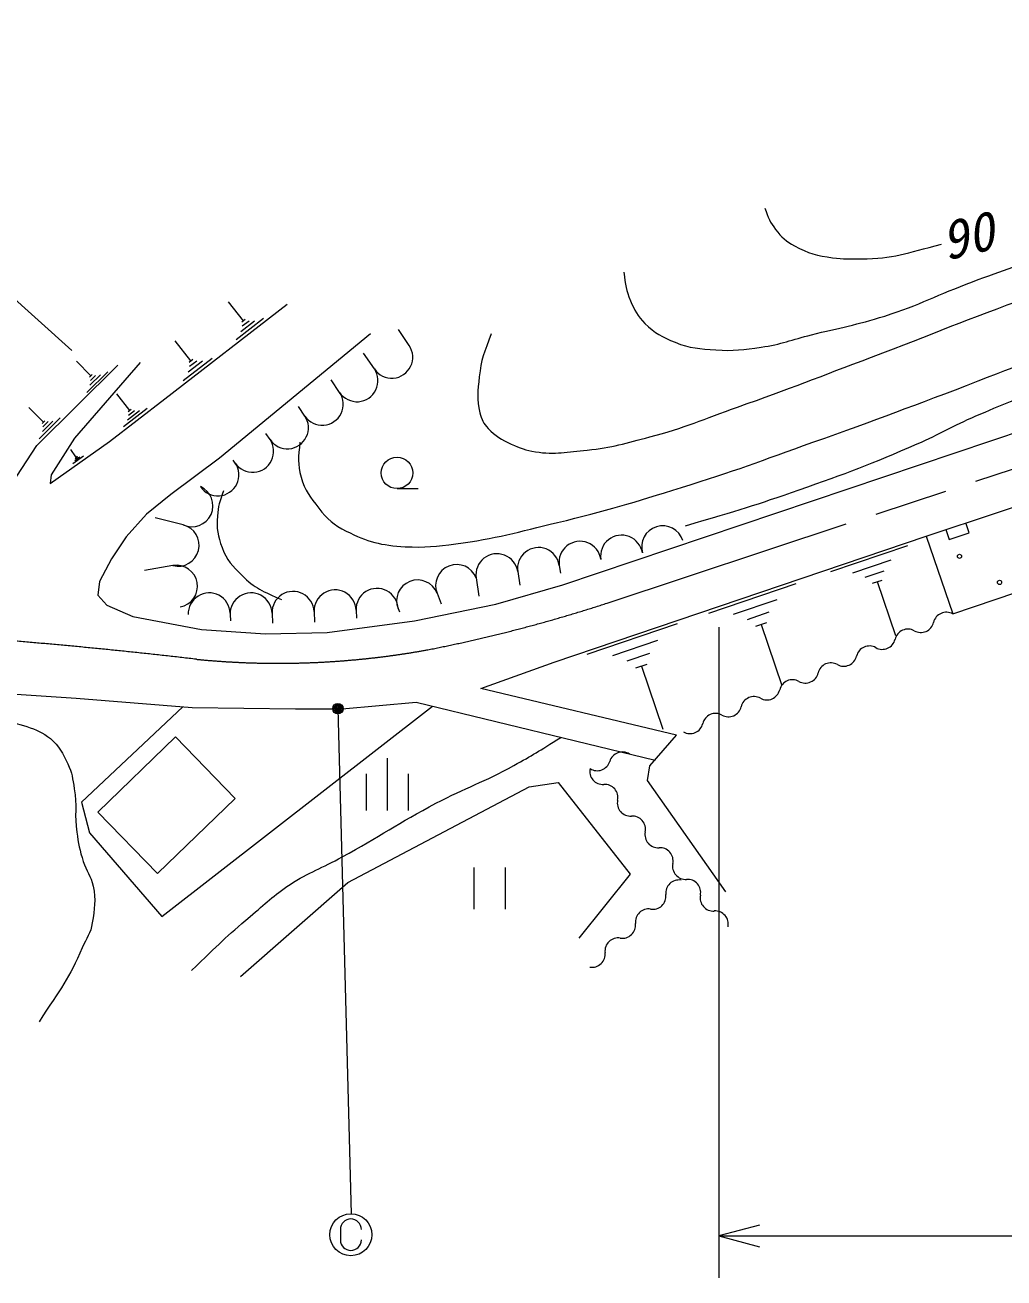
# Model space of a CAD drawing. Units: millimetres at full size, sheet at 1:1000; details may follow other scales. Extents: x 40000 to 680000, y 20000 to 380000.
# Drawn here: x 411464 to 458075, y 272163 to 331853 of the extents above; entities that cross this region are included whole.
import ezdxf
from ezdxf.enums import TextEntityAlignment as Align

# ---------------------------------------------------------------- set-up
doc = ezdxf.new("R2010")
doc.units = ezdxf.units.MM
doc.header["$LTSCALE"] = 1000
doc.header["$PDMODE"] = 32
doc.header["$PDSIZE"] = 500
doc.linetypes.add('CHAIN', pattern=[18.5, 12, -1.5, 3.5, -1.5])
doc.layers.add('M-BGD', color=7, linetype='Continuous', lineweight=13)
doc.layers.add('M-BMK', color=2, linetype='CHAIN', lineweight=13)
doc.styles.add('ＭＳ ゴシック', font='')
doc.styles.get('ＭＳ ゴシック').set_extended_font_data('MS Gothic')

msp = doc.modelspace()

# ---------------------------------------------------------------- linework, layer by layer
at = {"layer": 'M-BGD'}
for p, q in [((421865, 317758), (421159, 318670)), ((422820, 317871), (421517, 316862)), ((422393, 317749), (421742, 317244)), ((421947, 317821), (421784, 317694)), ((422129, 317753), (421803, 317501)), ((429754, 316590), (429242, 317347)), ((419360, 315851), (418614, 316813)), ((414601, 315140), (413907, 315840)), ((420367, 315971), (418992, 314905)), ((419916, 315842), (419229, 315309)), ((419446, 315917), (419274, 315784)), ((419638, 315846), (419294, 315580)), ((428098, 315468), (427585, 316226)), ((415399, 315336), (414399, 314344)), ((414664, 315202), (414539, 315078)), ((415049, 315188), (414549, 314692)), ((414825, 315164), (414575, 314916)), ((426442, 314347), (426034, 314950)), ((416449, 313482), (415835, 314276)), ((412341, 312937), (411646, 313638)), ((417279, 313580), (416144, 312704)), ((416908, 313474), (416340, 313036)), ((416520, 313537), (416378, 313428)), ((416678, 313478), (416395, 313259)), ((424786, 313226), (424483, 313674)), ((413138, 313133), (412138, 312141)), ((412403, 312999), (412278, 312875)), ((412789, 312985), (412289, 312489)), ((412565, 312961), (412315, 312713)), ((423129, 312105), (422931, 312398)), ((413884, 311282), (413638, 311631)), ((414240, 311308), (413741, 310956)), ((414080, 311270), (413830, 311094)), ((413916, 311304), (413853, 311260)), ((413982, 311276), (413857, 311188)), ((421473, 310984), (421380, 311122)), ((429176, 309767), (430176, 309767)), ((418997, 308039), (417661, 308380)), ((456423, 307665), (456265, 308139)), ((455316, 307825), (455473, 307350)), ((455473, 307350), (456423, 307665)), ((449834, 305814), (453505, 307060)), ((438879, 306405), (438881, 306394)), ((450877, 305758), (452712, 306381)), ((418503, 306101), (417145, 305863)), ((434923, 305813), (435019, 305172)), ((436901, 306109), (436956, 305746)), ((451460, 305547), (452378, 305858)), ((432945, 305517), (433076, 304645)), ((444022, 303842), (448174, 305250)), ((451814, 305258), (452273, 305413)), ((452044, 305336), (452916, 302766)), ((431085, 304784), (431284, 304278)), ((445200, 303779), (447276, 304483)), ((423228, 303837), (423245, 303362)), ((425226, 303908), (425244, 303402)), ((427225, 303979), (427239, 303602)), ((429224, 304051), (429287, 303890)), ((445860, 303540), (446898, 303892)), ((421229, 303765), (421240, 303467)), ((438231, 301877), (442528, 303335)), ((446261, 303212), (446780, 303388)), ((446520, 303300), (447506, 300394)), ((444501, 303163), (444501, 272163)), ((439451, 301812), (441600, 302541)), ((440134, 301564), (441208, 301929)), ((440548, 301225), (441086, 301408)), ((440817, 301317), (441838, 298308)), ((426362, 299283), (426996, 275223)), ((428729, 294434), (428729, 296934)), ((427729, 294434), (427729, 296184)), ((429729, 294434), (429729, 296184)), ((432835, 291725), (432835, 289725)), ((434335, 289725), (434335, 291725)), ((446433, 274680), (444501, 274163)), ((426477, 274473), (426477, 273973)), ((444501, 274163), (501005, 274163)), ((444501, 274163), (446433, 273645))]:
    msp.add_line(p, q, dxfattribs=at)
for points in [[(385282, 316527), (387394, 319262), (389870, 321368), (393462, 323266), (401635, 326280), (408869, 320687), (413699, 316352)], [(383683, 320497), (378100, 309927), (377815, 308940), (377410, 307061), (377422, 306038), (377684, 305859), (407945, 305880), (409866, 308536), (412019, 311820), (415874, 315643)], [(416943, 315780), (413813, 312167), (412712, 310432), (412666, 310012), (415488, 312007), (418119, 314039), (423944, 318553)], [(427920, 317146), (420719, 311222), (418398, 309491), (417246, 308557), (416282, 307465), (415581, 306418), (415007, 305337), (414922, 304684), (415357, 304219), (416588, 303681), (419863, 303062), (422911, 302855), (425853, 302915), (430005, 303471), (433874, 304261), (437067, 305189), (462548, 313759)], [(454367, 307510), (468144, 312077), (472343, 313409), (473719, 313813), (475851, 314214), (479049, 314564), (481907, 314695), (484667, 314509), (487822, 313824)], [(454367, 307510), (455639, 303797), (472795, 309618), (475028, 310155), (478059, 310836), (480553, 311010), (483952, 311121), (487468, 310927), (487822, 313824)], [(442477, 298026), (433160, 300243), (436660, 301502), (454367, 307510)], [(381581, 283557), (388624, 286357), (391953, 288349), (393640, 289648), (394938, 290999), (396146, 292879), (396560, 294180), (396662, 298778), (396808, 300222), (397002, 300745), (399602, 300730), (413903, 299784), (419421, 299344), (424334, 299283), (426556, 299283), (430083, 299588), (441466, 296823)], [(418980, 299379), (414158, 294834), (414534, 293376), (417979, 289387), (430859, 299400)], [(444837, 290556), (441097, 295867), (441213, 296559), (442477, 298026)], [(421715, 286524), (426827, 290996), (435470, 295553), (436853, 295773), (440279, 291404), (437828, 288355)]]:
    msp.add_lwpolyline(points, dxfattribs=at)
msp.add_lwpolyline([(417777, 291426), (414932, 294353), (418622, 297938), (421466, 295011)], close=True, dxfattribs=at)
for centre, radius in [((429176, 310517), 750), ((455959, 306540), 100), ((457865, 305299), 100), ((426362, 299283), 250), ((426362, 299283), 200), ((426362, 299283), 150), ((426362, 299283), 100), ((426362, 299283), 50), ((426362, 299283), 20), ((426977, 274223), 1000)]:
    msp.add_circle(centre, radius, dxfattribs=at)
for centre, radius, start, end in [((428926, 316029), 1000, 214.09129, 34.09129), ((427270, 314908), 1000, 214.09129, 34.09129), ((425614, 313787), 1000, 214.09129, 34.09129), ((423957, 312666), 1000, 214.09129, 34.09129), ((422301, 311545), 1000, 214.09129, 34.09129), ((420645, 310424), 1000, 214.09129, 34.09129), ((419407, 308951), 1000, 245.79779, 65.79779), ((418750, 307070), 1000, 255.69971, 75.69971), ((439868, 306553), 1000, 8.5164, 188.5164), ((441824, 306997), 1000, 17.10791, 197.10791), ((435912, 305961), 1000, 8.5164, 188.5164), ((437890, 306257), 1000, 8.5164, 188.5164), ((433934, 305665), 1000, 8.5164, 188.5164), ((418676, 305116), 1000, 279.96646, 99.96646), ((432015, 305150), 1000, 21.50143, 201.50143), ((430154, 304417), 1000, 21.50143, 201.50143), ((420230, 303801), 1000, 2.04541, 182.04541), ((422228, 303801), 1000, 2.04541, 182.04541), ((424227, 303872), 1000, 2.04541, 182.04541), ((426226, 303944), 1000, 2.04541, 182.04541), ((428224, 304015), 1000, 2.04541, 182.04541), ((455332, 303253), 625, 60.54631, 166.80652), ((454115, 303538), 625, 240.54631, 346.80652), ((453500, 302450), 625, 60.54631, 166.80652), ((451668, 301646), 625, 60.54631, 166.80652), ((452283, 302735), 625, 240.54631, 346.80652), ((449837, 300843), 625, 60.54631, 166.80652), ((450451, 301932), 625, 240.54631, 346.80652), ((448620, 301129), 625, 240.54631, 346.80652), ((448005, 300040), 625, 60.54631, 166.80652), ((446173, 299237), 625, 60.54631, 166.80652), ((446788, 300325), 625, 240.54631, 346.80652), ((444342, 298434), 625, 60.54631, 166.80652), ((444956, 299522), 625, 240.54631, 346.80652), ((443125, 298719), 625, 240.54631, 346.80652), ((438705, 296954), 625, 237.08413, 343.34434), ((439903, 296596), 625, 57.08413, 163.34434), ((438977, 296299), 625, 167.95014, 274.21034), ((439069, 295052), 625, 347.95014, 94.21034), ((440291, 294791), 625, 167.95014, 274.21034), ((440383, 293544), 625, 347.95014, 94.21034), ((441605, 293284), 625, 167.95014, 274.21034), ((441697, 292037), 625, 347.95014, 94.21034), ((442919, 291776), 625, 167.95014, 274.21034), ((442596, 290498), 625, 80.50436, 186.76457), ((443011, 290529), 625, 347.95014, 94.21034), ((441355, 290350), 625, 260.50436, 6.76457), ((444234, 290268), 625, 167.95014, 274.21034), ((441149, 289118), 625, 80.50436, 186.76457), ((444325, 289022), 625, 347.95014, 94.21034), ((439907, 288970), 625, 260.50436, 6.76457), ((439701, 287737), 625, 80.50436, 186.76457), ((438460, 287590), 625, 260.50436, 6.76457), ((426977, 274473), 500, 0, 180), ((426977, 273973), 500, 180, 0)]:
    msp.add_arc(centre, radius, start, end, dxfattribs=at)
for points, knots in [([(424553, 311975), (424471, 311272), (424435, 310937), (424610, 310311), (424789, 309673), (425041, 309358), (425452, 308838), (425863, 308318), (426160, 308045), (426752, 307748), (427767, 307238), (428429, 307060), (429564, 307002), (430505, 306954), (431039, 307013), (431974, 307136), (433888, 307387), (434934, 307702), (436812, 308150), (439149, 308707), (440434, 309115), (442729, 309824), (445196, 310586), (446548, 311104), (448978, 311975), (452067, 313082), (453791, 313720), (456853, 314901), (459283, 315838), (460640, 316377), (463044, 317381), (464763, 318100), (465693, 318581), (467413, 319297), (469025, 319967), (469914, 320382), (471564, 320953), (473099, 321484), (473987, 321696), (475543, 322161), (476777, 322529), (477455, 322786), (478706, 323090), (479835, 323365), (480502, 323361), (481625, 323661), (482977, 324022), (483751, 324205), (485032, 324770), (485999, 325195), (486517, 325492), (487422, 326038), (488674, 326792), (489359, 327251), (490515, 328146), (492170, 329427), (492684, 330043), (494384, 331853)], [0, 0, 0, 0, 1, 1, 1, 2, 2, 2, 3, 3, 3, 4, 4, 4, 5, 5, 5, 6, 6, 6, 7, 7, 7, 8, 8, 8, 9, 9, 9, 10, 10, 10, 11, 11, 11, 12, 12, 12, 13, 13, 13, 14, 14, 14, 15, 15, 15, 16, 16, 16, 17, 17, 17, 18, 18, 18, 19, 19, 19, 19]), ([(433665, 317143), (433326, 316256), (433177, 315923), (433092, 315098), (433024, 314432), (432948, 314030), (433124, 313383), (433210, 313064), (433285, 312868), (433518, 312634), (433882, 312266), (434140, 312098), (434615, 311892), (435048, 311704), (435299, 311590), (435766, 311521), (436722, 311381), (437276, 311510), (438237, 311602), (439422, 311715), (440068, 311930), (441219, 312232), (442886, 312669), (443771, 313078), (445396, 313653), (447901, 314539), (449284, 315094), (451771, 316031), (454711, 317138), (456326, 317847), (459287, 318898), (462338, 319981), (464117, 320376), (467185, 321411), (468275, 321780), (468875, 322015), (469961, 322395), (471347, 322880), (472107, 323205), (473519, 323610), (474445, 323875), (474984, 323946), (475930, 324123), (477215, 324365), (477958, 324368), (479239, 324625), (480289, 324835), (480894, 324911), (481903, 325270), (482902, 325625), (483423, 325937), (484325, 326494), (485139, 326997), (485580, 327308), (486323, 327912), (487619, 328966), (487991, 329540), (489210, 331070)], [0, 0, 0, 0, 1, 1, 1, 2, 2, 2, 3, 3, 3, 4, 4, 4, 5, 5, 5, 6, 6, 6, 7, 7, 7, 8, 8, 8, 9, 9, 9, 10, 10, 10, 11, 11, 11, 12, 12, 12, 13, 13, 13, 14, 14, 14, 15, 15, 15, 16, 16, 16, 17, 17, 17, 18, 18, 18, 19, 19, 19, 19]), ([(439975, 320076), (440050, 319466), (440074, 319220), (440289, 318721), (440490, 318258), (440626, 317988), (440983, 317631), (441451, 317163), (441810, 316991), (442421, 316738), (443131, 316445), (443587, 316431), (444354, 316375), (445198, 316313), (445679, 316390), (446518, 316507), (447470, 316640), (447975, 316862), (448907, 317096), (450273, 317438), (451056, 317566), (452398, 317991), (454071, 318521), (454939, 319010), (456583, 319624), (458077, 320183), (458925, 320467), (460438, 320974), (462701, 321732), (463990, 322090), (466258, 322834), (468674, 323626), (470028, 324073), (472427, 324918), (474573, 325673), (475786, 326072), (477887, 326946), (478954, 327391), (479566, 327621), (480573, 328187), (481739, 328842), (482406, 329195), (483486, 329983), (484106, 330435), (484325, 330598), (485031, 331194)], [0, 0, 0, 0, 1, 1, 1, 2, 2, 2, 3, 3, 3, 4, 4, 4, 5, 5, 5, 6, 6, 6, 7, 7, 7, 8, 8, 8, 9, 9, 9, 10, 10, 10, 11, 11, 11, 12, 12, 12, 13, 13, 13, 14, 14, 14, 15, 15, 15, 15]), ([(442910, 307999), (445516, 308764), (446235, 308979), (448331, 309713), (450550, 310491), (451789, 310948), (453940, 311896), (455049, 312385), (455631, 312746), (456742, 313229), (459134, 314270), (460535, 314708), (462999, 315567), (465100, 316299), (466304, 316633), (468451, 317218), (471680, 318097), (473529, 318438), (476810, 319100), (478473, 319435), (479432, 319489), (481087, 319862), (482198, 320112), (482860, 320169), (483897, 320641), (485605, 321418), (486433, 322112), (487972, 323186), (489635, 324346), (490454, 325151), (491984, 326481), (493925, 328167), (494536, 328793), (496772, 330998)], [0, 0, 0, 0, 1, 1, 1, 2, 2, 2, 3, 3, 3, 4, 4, 4, 5, 5, 5, 6, 6, 6, 7, 7, 7, 8, 8, 8, 9, 9, 9, 10, 10, 10, 11, 11, 11, 11]), ([(446685, 323133), (446857, 322665), (446932, 322469), (447204, 322115), (447489, 321744), (447694, 321548), (448107, 321327), (448757, 320978), (449180, 320862), (449913, 320770), (450449, 320703), (450755, 320709), (451296, 320712), (452809, 320721), (453398, 320975), (455105, 321421)], [0, 0, 0, 0, 1, 1, 1, 2, 2, 2, 3, 3, 3, 4, 4, 4, 5, 5, 5, 5]), ([(420921, 309656), (420728, 309154), (420660, 308937), (420621, 308456), (420574, 307865), (420644, 307512), (420846, 306956), (421064, 306357), (421351, 306085), (421796, 305630), (422398, 305017), (422801, 304875), (423672, 304480)], [0, 0, 0, 0, 1, 1, 1, 2, 2, 2, 3, 3, 3, 4, 4, 4, 4]), ([(407707, 298356), (407798, 298392), (407891, 298429), (407987, 298467), (408575, 298700), (408949, 298719), (409580, 298762), (410358, 298814), (410804, 298659), (411548, 298427), (412017, 298281), (412285, 298163), (412669, 297857), (413113, 297502), (413241, 297167), (413496, 296658), (413710, 296228), (413727, 295942), (413809, 295469), (413949, 294674), (413807, 294204), (413924, 293405), (414004, 292852), (414068, 292543), (414233, 292010), (414379, 291537), (414604, 291319), (414705, 290835), (414846, 290165), (414761, 289760), (414665, 289081), (414595, 288588), (414389, 288354), (414191, 287897), (413556, 286430), (413167, 285962), (412130, 284363)], [0, 0, 0, 0, 1, 1, 1, 2, 2, 2, 3, 3, 3, 4, 4, 4, 5, 5, 5, 6, 6, 6, 7, 7, 7, 8, 8, 8, 9, 9, 9, 10, 10, 10, 11, 11, 11, 12, 12, 12, 12]), ([(419390, 286814), (420693, 288068), (421045, 288429), (422179, 289381), (422907, 289993), (423284, 290383), (424081, 290903), (425002, 291504), (425606, 291690), (426570, 292221), (428328, 293192), (429256, 293839), (431031, 294779), (432454, 295532), (433336, 295788), (434741, 296575), (435628, 297072), (435934, 297249), (436974, 297914)], [0, 0, 0, 0, 1, 1, 1, 2, 2, 2, 3, 3, 3, 4, 4, 4, 5, 5, 5, 6, 6, 6, 6])]:
    msp.add_open_spline(points, degree=3, knots=knots, dxfattribs=at)
msp.add_point((426362, 299283), dxfattribs=at)
at = {"layer": 'M-BMK'}
msp.add_line((439175, 304312), (471762, 315097), dxfattribs=at)
for centre, radius, start, end in [((416588, 373564), 72843, 281.11891, 288.06363), ((389785, 47509), 255874, 83.30343, 88.25742), ((423513, 341339), 39892, 264.40304, 280.28546)]:
    msp.add_arc(centre, radius, start, end, dxfattribs=at)

# ---------------------------------------------------------------- texts
at = {"layer": 'M-BGD', "style": 'ＭＳ ゴシック', "oblique": 15}
msp.add_text('90', height=1833, rotation=13.812, dxfattribs=at).set_placement((456315, 321811), align=Align.MIDDLE_CENTER)

doc.saveas('drawing.dxf')
